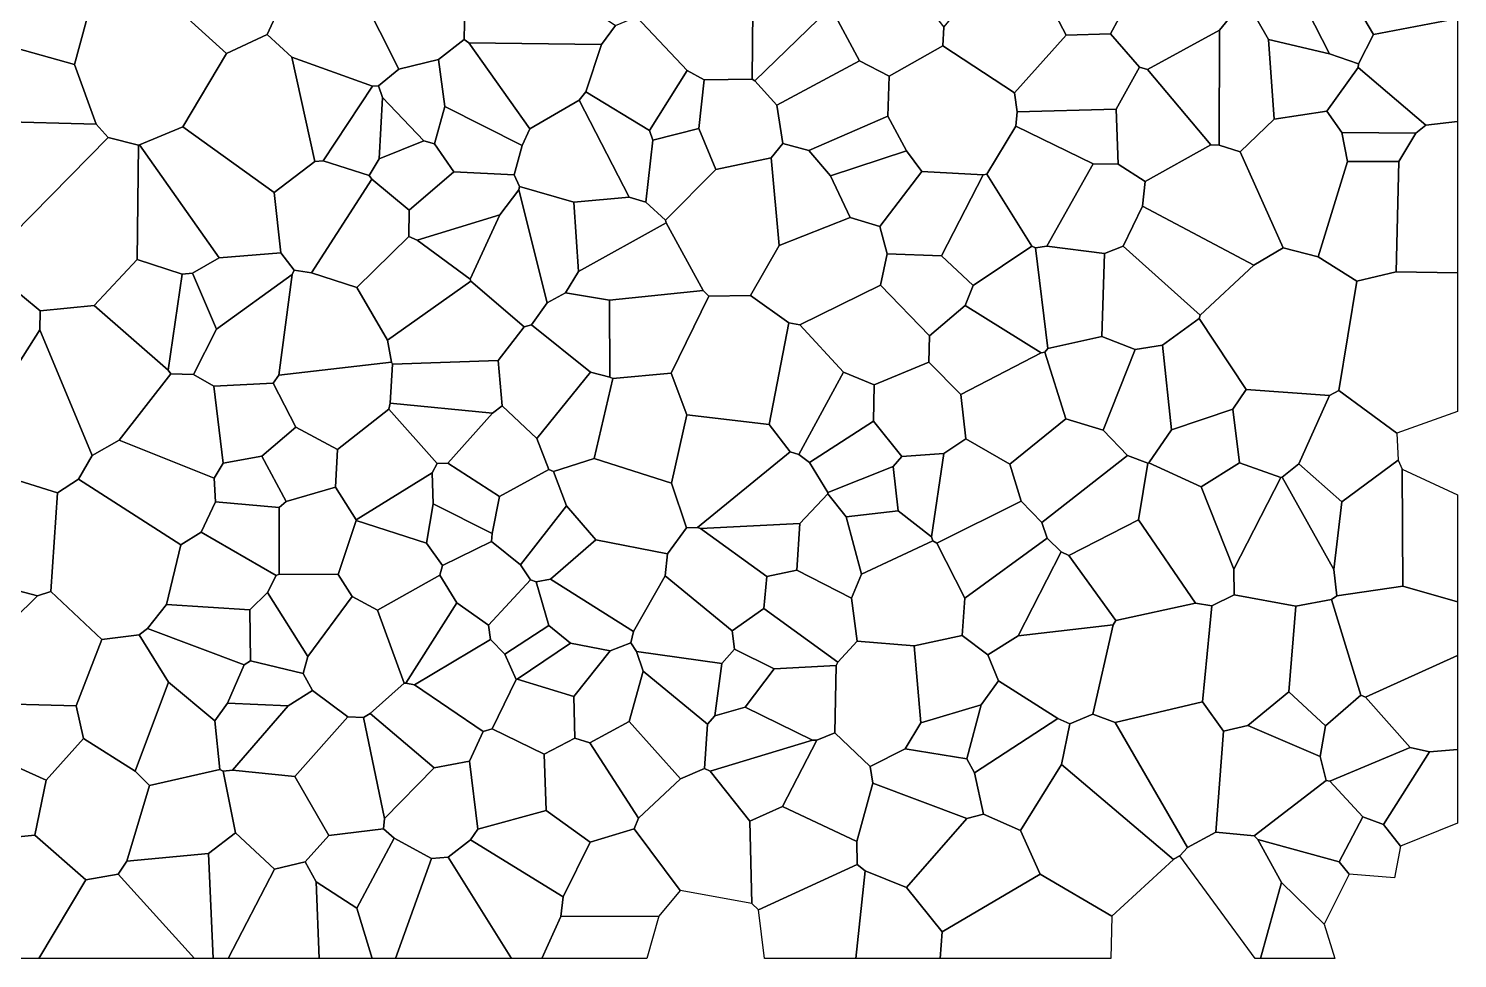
# Model space of a CAD drawing. Header units: metres. Extents: x 0 to 500, y 0 to 500.
# Drawn here: x 257.5 to 500, y 0 to 157.8 of the extents above; entities that cross this region are included whole.
import ezdxf

# ---------------------------------------------------------------- set-up
doc = ezdxf.new("R2010")
doc.units = ezdxf.units.M
doc.layers.add('Ferrite', color=7, linetype='Continuous')
doc.layers.add('Martensite', color=1, linetype='Continuous')

msp = doc.modelspace()

# ---------------------------------------------------------------- linework, layer by layer
at = {"layer": 'Ferrite', "color": 7}
for points in [[(478.04, 169.83), (485.78, 156.8), (483.19, 151.82), (478.29, 153.48), (470.87, 168.07), (478.04, 169.83)], [(380.34, 149.18), (372.18, 149.11), (369.27, 150.65), (360.66, 159.8), (362.99, 163.75), (370.7, 168.73), (372.99, 167.8), (380.41, 161.05), (380.34, 149.18)], [(459.6, 157.54), (463.96, 162.91), (467.94, 155.95), (468.91, 142.44), (463.11, 136.9), (459.55, 138), (459.6, 157.54)], [(291.11, 153.55), (298, 156.77), (302.21, 152.94), (306.07, 135.22), (299.2, 129.95), (283.71, 141.13), (291.11, 153.55)], [(447.01, 131.83), (442.45, 134.81), (442.1, 144.14), (446.06, 151.26), (447.43, 150.85), (458.18, 138.08), (447.01, 131.83)], [(384.5, 144.77), (385.53, 138.31), (383.52, 135.84), (374.17, 133.89), (371.27, 140.82), (372.18, 149.11), (380.34, 149.18), (380.74, 148.94), (384.5, 144.77)], [(328.14, 144.55), (341.29, 137.93), (339.94, 133), (329.67, 133.48), (326.41, 138.26), (328.14, 144.55)], [(268.96, 141.57), (271.02, 139.29), (251.59, 119.59), (252, 142), (268.96, 141.57)], [(393.6, 132.79), (389.92, 137.11), (403.34, 142.94), (406.49, 137.02), (393.6, 132.79)], [(463.11, 136.9), (470.44, 120.6), (465.45, 117.64), (446.53, 127.64), (447.01, 131.83), (458.18, 138.08), (459.55, 138), (463.11, 136.9)], [(447.01, 131.83), (446.53, 127.64), (443.29, 120.84), (440.08, 119.65), (430.32, 120.86), (438.19, 134.84), (442.45, 134.81), (447.01, 131.83)], [(313.25, 113.83), (305.52, 116.35), (315.75, 132.23), (322.09, 126.99), (322.07, 122.49), (313.25, 113.83)], [(323.44, 121.87), (337.48, 126.17), (332.45, 115.25), (323.44, 121.87)], [(412.44, 119.21), (417.82, 114.21), (416.48, 110.79), (410.4, 105.64), (402.12, 114.23), (403.25, 119.57), (412.44, 119.21)], [(443.29, 120.84), (456.36, 109.18), (456.19, 108.58), (449.95, 104.06), (445.29, 103.35), (439.65, 105.52), (440.08, 119.65), (443.29, 120.84)], [(465.45, 117.64), (470.44, 120.6), (476.37, 119.05), (482.95, 114.93), (479.88, 96.4), (478.27, 95.53), (464.15, 96.53), (456.19, 108.58), (456.36, 109.18), (465.45, 117.64)], [(288.93, 97.12), (285.53, 99.08), (289.39, 106.81), (302.25, 116.05), (299.99, 99), (299, 97.64), (288.93, 97.12)], [(372.01, 113.35), (372.94, 112.39), (366.57, 99.33), (356.66, 98.41), (356.17, 98.61), (356.1, 111.69), (372.01, 113.35)], [(341.62, 107.17), (342.85, 107.52), (352.85, 99.5), (343.77, 88.24), (337.86, 93.8), (337.19, 101.44), (341.62, 107.17)], [(336.25, 92.55), (328.64, 84.03), (326.84, 84), (318.68, 93.21), (318.86, 94.24), (336.25, 92.55)], [(463.04, 84.11), (456.52, 80.02), (447.63, 84.11), (451.48, 89.71), (461.9, 93.21), (463.04, 84.11)], [(433.57, 91.56), (439.86, 89.62), (444, 85.32), (429.46, 73.97), (425.98, 77.6), (424.04, 83.87), (433.57, 91.56)], [(300.02, 76.5), (289.22, 77.46), (288.99, 81.48), (290.51, 84.07), (297.12, 85.23), (301.21, 77.55), (300.02, 76.5)], [(346.62, 82.61), (353.48, 84.86), (366.6, 80.64), (369.18, 73.07), (365.97, 68.63), (353.78, 71.03), (348.81, 76.83), (346.62, 82.61)], [(280.93, 60.05), (277.72, 55.97), (276.26, 54.91), (269.93, 54.12), (261.27, 62.26), (262.4, 79.03), (265.98, 81.31), (283.36, 70.19), (280.93, 60.05)], [(411.64, 70.44), (425.98, 77.6), (429.46, 73.97), (430.37, 71.29), (416.4, 61.11), (411.64, 70.44)], [(327.78, 66.66), (325.02, 70.45), (326.17, 77.17), (336.18, 72.11), (336.05, 70.74), (327.78, 66.66)], [(388.39, 73.83), (387.89, 65.89), (382.81, 64.82), (371.53, 72.94), (388.39, 73.83)], [(246.65, 49.35), (237.95, 54.08), (237.41, 55.36), (236.95, 57.95), (248, 64.4), (259.05, 61.55), (246.65, 49.35)], [(500, 60.49), (500, 51.42), (484.38, 44.31), (483.6, 44.67), (478.65, 60.92), (479.52, 61.51), (490.74, 63.17), (500, 60.49)], [(304.9, 51.26), (312.43, 61.43), (316.74, 59.11), (321.25, 46.73), (315.5, 41.57), (314.35, 40.91), (311.67, 41.02), (305.71, 45.45), (304.13, 48.36), (304.9, 51.26)], [(323.03, 46.41), (321.53, 46.73), (330.19, 60.32), (335.54, 56.56), (335.88, 54.13), (323.03, 46.41)], [(281.28, 46.86), (289.11, 40.3), (289.97, 32.06), (278.02, 29.34), (275.6, 31.75), (281.28, 46.86)], [(292.15, 31.97), (290.53, 31.75), (289.97, 32.06), (289.11, 40.3), (291.29, 43.29), (301.57, 42.85), (292.15, 31.97)], [(373.96, 41.18), (379.11, 42.66), (390.57, 37.01), (373.2, 31.76), (372.2, 32.25), (372.71, 39.77), (373.96, 41.18)], [(333.78, 21.95), (332.36, 33.45), (334.69, 38.51), (336.2, 38.98), (345.02, 34.65), (345.34, 25.09), (333.78, 21.95)], [(432.17, 40.72), (434.2, 39.82), (432.83, 32.89), (425.83, 21.71), (419.6, 24.49), (418.02, 31.48), (432.17, 40.72)], [(464.42, 39.55), (476.71, 34.25), (477.72, 30.21), (465.5, 20.79), (459.01, 21.43), (460.32, 38.58), (464.42, 39.55)], [(243.15, 19.41), (240.52, 31.68), (245.88, 36.8), (260.5, 30.27), (258.55, 20.89), (243.15, 19.41)], [(394.37, 38.3), (400.32, 32.58), (400.81, 29.76), (398.09, 19.84), (385.44, 25.76), (391.28, 37.03), (394.37, 38.3)], [(304.45, 16.41), (299.24, 15.12), (292.65, 21.32), (290.53, 31.75), (292.15, 31.97), (302.69, 30.85), (308.49, 20.88), (304.45, 16.41)], [(373.2, 31.76), (379.94, 23.3), (380.25, 9.3), (368.1, 11.52), (360.26, 22.01), (361.03, 23.78), (368.13, 30.5), (372.2, 32.25), (373.2, 31.76)], [(483.94, 24), (479.94, 16.38), (466.15, 20.19), (465.5, 20.79), (477.72, 30.21), (478.34, 30.06), (483.94, 24)], [(368.1, 11.52), (364.5, 7.15), (347.82, 7.13), (348.23, 10.45), (352.84, 19.72), (360.26, 22.01), (368.1, 11.52)], [(288.05, 17.78), (288.82, 0), (285.66, 0), (272.73, 14.27), (274.2, 16.49), (288.05, 17.78)], [(325.89, 16.96), (328.7, 17.17), (339.49, 0), (319.81, 0), (325.89, 16.96)]]:
    msp.add_lwpolyline(points, close=True, dxfattribs=at)
at = {"layer": 'Martensite', "color": 1}
for points in [[(433.58, 156.7), (430.07, 163.41), (429.96, 164.13), (439.77, 179.95), (439.77, 179.95), (444.23, 174.27), (442.56, 159.51), (441.13, 156.9), (433.58, 156.7)], [(487.04, 176.14), (500, 164.06), (500, 159.5), (485.78, 156.8), (478.04, 169.83), (478.74, 170.73), (487.04, 176.14)], [(300.12, 161.32), (298, 156.77), (291.11, 153.55), (284, 160), (283.16, 165.74), (289.45, 174.52), (298.77, 169.46), (298.83, 169.38), (300.12, 161.32)], [(246.14, 163.16), (262.65, 169.35), (266.43, 169.11), (268.37, 162.98), (265.32, 151.7), (254.01, 154.85), (246.25, 162.68), (246.14, 163.16)], [(331.56, 161.62), (331.41, 155.96), (327.11, 152.52), (320.36, 150.9), (313.88, 163.72), (326.31, 168.05), (329.88, 165.36), (331.56, 161.62)], [(478.29, 153.48), (467.94, 155.95), (463.96, 162.91), (464.05, 164.57), (470.54, 168), (470.87, 168.07), (478.29, 153.48)], [(347.36, 164.98), (357.1, 158.33), (354.77, 155.07), (332.25, 155.36), (331.41, 155.96), (331.56, 161.62), (347.36, 164.98)], [(447.43, 150.85), (446.06, 151.26), (441.13, 156.9), (442.56, 159.51), (461.85, 166.08), (464.05, 164.57), (463.96, 162.91), (459.6, 157.54), (447.43, 150.85)], [(265.32, 151.7), (268.37, 162.98), (284, 160), (291.11, 153.55), (283.71, 141.13), (276.36, 138.07), (276.16, 138.02), (271.02, 139.29), (268.96, 141.57), (265.32, 151.7)], [(313.88, 163.72), (320.36, 150.9), (316.9, 148.08), (315.87, 148.03), (302.21, 152.94), (298, 156.77), (300.12, 161.32), (311.97, 164.06), (313.88, 163.72)], [(391.72, 163.19), (393.34, 161.1), (380.74, 148.94), (380.34, 149.18), (380.41, 161.05), (391.72, 163.19)], [(411.39, 159.88), (412.85, 158.04), (412.69, 154.84), (403.55, 149.69), (398.51, 152.29), (394.04, 160.62), (398.03, 162.7), (403.07, 164.54), (411.39, 159.88)], [(424.86, 146.89), (412.69, 154.84), (412.85, 158.04), (415.27, 160.94), (430.07, 163.41), (433.58, 156.7), (424.86, 146.89)], [(393.34, 161.1), (394.04, 160.62), (398.51, 152.29), (384.5, 144.77), (380.74, 148.94), (393.34, 161.1)], [(352.09, 147.08), (354.77, 155.07), (357.1, 158.33), (360.66, 159.8), (369.27, 150.65), (362.88, 140.52), (352.09, 147.08)], [(494.62, 141.42), (483.15, 151.19), (483.19, 151.82), (485.78, 156.8), (500, 159.5), (500, 142.05), (494.62, 141.42)], [(327.11, 152.52), (331.41, 155.96), (332.25, 155.36), (342.57, 140.8), (341.29, 137.93), (328.14, 144.55), (327.11, 152.52)], [(332.25, 155.36), (354.77, 155.07), (352.09, 147.08), (350.98, 145.67), (342.57, 140.8), (332.25, 155.36)], [(446.06, 151.26), (442.1, 144.14), (425.27, 143.67), (424.86, 146.89), (433.58, 156.7), (441.13, 156.9), (446.06, 151.26)], [(458.18, 138.08), (447.43, 150.85), (459.6, 157.54), (459.55, 138), (458.18, 138.08)], [(478.29, 153.48), (483.19, 151.82), (483.15, 151.19), (477.83, 143.75), (468.91, 142.44), (467.94, 155.95), (478.29, 153.48)], [(254.01, 154.85), (265.32, 151.7), (268.96, 141.57), (252, 142), (248.52, 143.44), (254.01, 154.85)], [(306.07, 135.22), (302.21, 152.94), (315.87, 148.03), (307.52, 135.37), (306.07, 135.22)], [(425.08, 141.22), (420.15, 133.08), (419.52, 132.98), (409.1, 133.52), (406.49, 137.02), (403.34, 142.94), (403.55, 149.69), (412.69, 154.84), (424.86, 146.89), (425.27, 143.67), (425.08, 141.22)], [(324.6, 138.75), (317.59, 146.07), (316.9, 148.08), (320.36, 150.9), (327.11, 152.52), (328.14, 144.55), (326.41, 138.26), (324.6, 138.75)], [(369.27, 150.65), (372.18, 149.11), (371.27, 140.82), (363.45, 138.83), (362.88, 140.52), (369.27, 150.65)], [(398.51, 152.29), (403.55, 149.69), (403.34, 142.94), (389.92, 137.11), (385.53, 138.31), (384.5, 144.77), (398.51, 152.29)], [(480.38, 140.15), (477.83, 143.75), (483.15, 151.19), (494.62, 141.42), (492.97, 140.05), (480.38, 140.15)], [(307.52, 135.37), (315.87, 148.03), (316.9, 148.08), (317.59, 146.07), (316.99, 135.66), (315.34, 132.88), (307.52, 135.37)], [(316.99, 135.66), (317.59, 146.07), (324.6, 138.75), (316.99, 135.66)], [(341.29, 137.93), (342.57, 140.8), (350.98, 145.67), (359.44, 129.21), (350.05, 128.31), (340.85, 131.02), (339.94, 133), (341.29, 137.93)], [(363.45, 138.83), (362.26, 128.35), (359.44, 129.21), (350.98, 145.67), (352.09, 147.08), (362.88, 140.52), (363.45, 138.83)], [(442.1, 144.14), (442.45, 134.81), (438.19, 134.84), (425.08, 141.22), (425.27, 143.67), (442.1, 144.14)], [(468.91, 142.44), (477.83, 143.75), (480.38, 140.15), (481.37, 135.25), (476.37, 119.05), (470.44, 120.6), (463.11, 136.9), (468.91, 142.44)], [(283.71, 141.13), (299.2, 129.95), (300.32, 119.76), (289.85, 118.86), (276.36, 138.07), (283.71, 141.13)], [(371.27, 140.82), (374.17, 133.89), (365.63, 125.28), (362.26, 128.35), (363.45, 138.83), (371.27, 140.82)], [(438.19, 134.84), (430.32, 120.86), (428.41, 120.57), (427.78, 120.86), (420.15, 133.08), (425.08, 141.22), (438.19, 134.84)], [(489.61, 116.52), (490.05, 135.25), (492.97, 140.05), (494.62, 141.42), (500, 142.05), (500, 116.36), (489.61, 116.52)], [(251.59, 119.59), (271.02, 139.29), (276.16, 138.02), (275.93, 118.6), (268.64, 110.78), (259.46, 109.92), (250.44, 117.37), (250.41, 118.01), (251.59, 119.59)], [(329.67, 133.48), (322.09, 126.99), (315.75, 132.23), (315.34, 132.88), (316.99, 135.66), (324.6, 138.75), (326.41, 138.26), (329.67, 133.48)], [(396.92, 125.75), (384.88, 120.97), (383.52, 135.84), (385.53, 138.31), (389.92, 137.11), (393.6, 132.79), (396.92, 125.75)], [(490.05, 135.25), (481.37, 135.25), (480.38, 140.15), (492.97, 140.05), (490.05, 135.25)], [(283.59, 116.09), (275.93, 118.6), (276.16, 138.02), (276.36, 138.07), (289.85, 118.86), (285.33, 116.27), (283.59, 116.09)], [(374.17, 133.89), (383.52, 135.84), (384.88, 120.97), (380.02, 112.51), (372.94, 112.39), (372.01, 113.35), (365.74, 124.85), (365.63, 125.28), (374.17, 133.89)], [(402, 124.18), (396.92, 125.75), (393.6, 132.79), (406.49, 137.02), (409.1, 133.52), (402, 124.18)], [(300.32, 119.76), (299.2, 129.95), (306.07, 135.22), (307.52, 135.37), (315.34, 132.88), (315.75, 132.23), (305.52, 116.35), (302.6, 116.78), (300.32, 119.76)], [(339.94, 133), (340.85, 131.02), (340.71, 130.45), (337.48, 126.17), (323.44, 121.87), (322.07, 122.49), (322.09, 126.99), (329.67, 133.48), (339.94, 133)], [(402, 124.18), (409.1, 133.52), (419.52, 132.98), (412.44, 119.21), (403.25, 119.57), (402, 124.18)], [(489.61, 116.52), (482.95, 114.93), (476.37, 119.05), (481.37, 135.25), (490.05, 135.25), (489.61, 116.52)], [(350.05, 128.31), (350.83, 116.56), (348.65, 112.92), (345.54, 111.27), (340.71, 130.45), (340.85, 131.02), (350.05, 128.31)], [(419.52, 132.98), (420.15, 133.08), (427.78, 120.86), (417.82, 114.21), (412.44, 119.21), (419.52, 132.98)], [(332.45, 115.25), (337.48, 126.17), (340.71, 130.45), (345.54, 111.27), (342.85, 107.52), (341.62, 107.17), (332.56, 114.93), (332.45, 115.25)], [(359.44, 129.21), (362.26, 128.35), (365.63, 125.28), (365.74, 124.85), (350.83, 116.56), (350.05, 128.31), (359.44, 129.21)], [(446.53, 127.64), (465.45, 117.64), (456.36, 109.18), (443.29, 120.84), (446.53, 127.64)], [(372.01, 113.35), (356.1, 111.69), (348.65, 112.92), (350.83, 116.56), (365.74, 124.85), (372.01, 113.35)], [(402.12, 114.23), (388.38, 107.49), (386.55, 107.83), (380.02, 112.51), (384.88, 120.97), (396.92, 125.75), (402, 124.18), (403.25, 119.57), (402.12, 114.23)], [(318.42, 104.9), (313.25, 113.83), (322.07, 122.49), (323.44, 121.87), (332.45, 115.25), (332.56, 114.93), (318.42, 104.9)], [(285.33, 116.27), (289.85, 118.86), (300.32, 119.76), (302.6, 116.78), (302.25, 116.05), (289.39, 106.81), (285.33, 116.27)], [(427.78, 120.86), (428.41, 120.57), (430.47, 103.49), (429.97, 102.86), (429.34, 102.77), (416.48, 110.79), (417.82, 114.21), (427.78, 120.86)], [(439.65, 105.52), (430.47, 103.49), (428.41, 120.57), (430.32, 120.86), (440.08, 119.65), (439.65, 105.52)], [(243.29, 112.12), (250.44, 117.37), (259.46, 109.92), (259.45, 106.66), (249.15, 90.47), (242.09, 109.79), (242.32, 110.5), (243.29, 112.12)], [(268.64, 110.78), (275.93, 118.6), (283.59, 116.09), (281.21, 99.8), (268.64, 110.78)], [(302.25, 116.05), (302.6, 116.78), (305.52, 116.35), (313.25, 113.83), (318.42, 104.9), (319.1, 101.17), (299.99, 99), (302.25, 116.05)], [(489.72, 89.15), (479.88, 96.4), (482.95, 114.93), (489.61, 116.52), (500, 116.36), (500, 92.83), (489.72, 89.15)], [(281.21, 99.8), (283.59, 116.09), (285.33, 116.27), (289.39, 106.81), (285.53, 99.08), (281.63, 99.21), (281.21, 99.8)], [(319.1, 101.17), (318.42, 104.9), (332.56, 114.93), (341.62, 107.17), (337.19, 101.44), (319.3, 100.83), (319.1, 101.17)], [(410.4, 105.64), (410.29, 101.21), (401.02, 97.32), (395.83, 99.49), (388.38, 107.49), (402.12, 114.23), (410.4, 105.64)], [(348.65, 112.92), (356.1, 111.69), (356.17, 98.61), (352.85, 99.5), (342.85, 107.52), (345.54, 111.27), (348.65, 112.92)], [(383.19, 90.62), (369.23, 92.26), (366.57, 99.33), (372.94, 112.39), (380.02, 112.51), (386.55, 107.83), (383.19, 90.62)], [(272.9, 87.96), (268.32, 85.32), (259.45, 106.66), (259.46, 109.92), (268.64, 110.78), (281.21, 99.8), (281.63, 99.21), (272.9, 87.96)], [(416.48, 110.79), (429.34, 102.77), (415.7, 95.72), (410.29, 101.21), (410.4, 105.64), (416.48, 110.79)], [(386.76, 85.95), (383.19, 90.62), (386.55, 107.83), (388.38, 107.49), (395.83, 99.49), (388.21, 85.51), (386.76, 85.95)], [(461.9, 93.21), (451.48, 89.71), (449.95, 104.06), (456.19, 108.58), (464.15, 96.53), (461.9, 93.21)], [(262.4, 79.03), (247.36, 83.68), (249.15, 90.47), (259.45, 106.66), (268.32, 85.32), (265.98, 81.31), (262.4, 79.03)], [(430.47, 103.49), (439.65, 105.52), (445.29, 103.35), (439.86, 89.62), (433.57, 91.56), (429.97, 102.86), (430.47, 103.49)], [(429.97, 102.86), (433.57, 91.56), (424.04, 83.87), (416.6, 88.19), (415.7, 95.72), (429.34, 102.77), (429.97, 102.86)], [(447.63, 84.11), (447.45, 84.06), (444, 85.32), (439.86, 89.62), (445.29, 103.35), (449.95, 104.06), (451.48, 89.71), (447.63, 84.11)], [(318.68, 93.21), (309.94, 86.39), (302.86, 90.17), (299, 97.64), (299.99, 99), (319.1, 101.17), (319.3, 100.83), (318.86, 94.24), (318.68, 93.21)], [(319.3, 100.83), (337.19, 101.44), (337.86, 93.8), (336.25, 92.55), (318.86, 94.24), (319.3, 100.83)], [(343.77, 88.24), (352.85, 99.5), (356.17, 98.61), (356.66, 98.41), (353.48, 84.86), (346.62, 82.61), (345.8, 82.95), (343.77, 88.24)], [(388.21, 85.51), (395.83, 99.49), (401.02, 97.32), (400.9, 91.19), (390.06, 84.17), (388.21, 85.51)], [(400.9, 91.19), (401.02, 97.32), (410.29, 101.21), (415.7, 95.72), (416.6, 88.19), (412.85, 85.66), (405.7, 85.19), (400.9, 91.19)], [(285.53, 99.08), (288.93, 97.12), (290.51, 84.07), (288.99, 81.48), (272.9, 87.96), (281.63, 99.21), (285.53, 99.08)], [(302.86, 90.17), (297.12, 85.23), (290.51, 84.07), (288.93, 97.12), (299, 97.64), (302.86, 90.17)], [(356.66, 98.41), (366.57, 99.33), (369.23, 92.26), (366.6, 80.64), (353.48, 84.86), (356.66, 98.41)], [(470.01, 81.59), (463.04, 84.11), (461.9, 93.21), (464.15, 96.53), (478.27, 95.53), (473.09, 83.93), (470.24, 81.67), (470.01, 81.59)], [(478.27, 95.53), (479.88, 96.4), (489.72, 89.15), (489.93, 84.56), (480.37, 77.46), (473.09, 83.93), (478.27, 95.53)], [(326.84, 84), (326.01, 82.38), (313.1, 74.44), (309.63, 79.99), (309.94, 86.39), (318.68, 93.21), (326.84, 84)], [(336.25, 92.55), (337.86, 93.8), (343.77, 88.24), (345.8, 82.95), (337.46, 78.38), (328.64, 84.03), (336.25, 92.55)], [(369.18, 73.07), (366.6, 80.64), (369.23, 92.26), (383.19, 90.62), (386.76, 85.95), (371.06, 73.13), (369.18, 73.07)], [(309.94, 86.39), (309.63, 79.99), (301.21, 77.55), (297.12, 85.23), (302.86, 90.17), (309.94, 86.39)], [(390.06, 84.17), (400.9, 91.19), (405.7, 85.19), (404.24, 83.45), (393.14, 79.04), (390.06, 84.17)], [(265.98, 81.31), (268.32, 85.32), (272.9, 87.96), (288.99, 81.48), (289.22, 77.46), (286.81, 72.32), (283.36, 70.19), (265.98, 81.31)], [(410.72, 71.52), (412.85, 85.66), (416.6, 88.19), (424.04, 83.87), (425.98, 77.6), (411.64, 70.44), (410.96, 70.85), (410.72, 71.52)], [(371.06, 73.13), (386.76, 85.95), (388.21, 85.51), (390.06, 84.17), (393.14, 79.04), (393.15, 78.86), (388.39, 73.83), (371.53, 72.94), (371.06, 73.13)], [(404.24, 83.45), (405.7, 85.19), (412.85, 85.66), (410.72, 71.52), (405.09, 75.94), (404.24, 83.45)], [(429.46, 73.97), (444, 85.32), (447.45, 84.06), (445.85, 74.43), (434.06, 68.35), (432.73, 69), (430.37, 71.29), (429.46, 73.97)], [(259.05, 61.55), (248, 64.4), (243, 74.46), (243.61, 82.13), (245.42, 83.26), (247.36, 83.68), (262.4, 79.03), (261.27, 62.26), (259.05, 61.55)], [(337.46, 78.38), (336.18, 72.11), (326.17, 77.17), (326.01, 82.38), (326.84, 84), (328.64, 84.03), (337.46, 78.38)], [(336.05, 70.74), (336.18, 72.11), (337.46, 78.38), (345.8, 82.95), (346.62, 82.61), (348.81, 76.83), (341.02, 66.77), (336.05, 70.74)], [(393.15, 78.86), (393.14, 79.04), (404.24, 83.45), (405.09, 75.94), (396.26, 74.94), (393.15, 78.86)], [(447.45, 84.06), (447.63, 84.11), (456.52, 80.02), (462.05, 66.04), (462.14, 61.71), (458.31, 59.81), (455.54, 60.27), (445.85, 74.43), (447.45, 84.06)], [(462.05, 66.04), (456.52, 80.02), (463.04, 84.11), (470.01, 81.59), (462.05, 66.04)], [(473.09, 83.93), (480.37, 77.46), (479.05, 65.99), (470.24, 81.67), (473.09, 83.93)], [(480.37, 77.46), (489.93, 84.56), (490.64, 83.05), (490.74, 63.17), (479.52, 61.51), (479.05, 65.99), (480.37, 77.46)], [(500, 78.69), (500, 60.49), (490.74, 63.17), (490.64, 83.05), (500, 78.69)], [(313.12, 74.32), (313.1, 74.44), (326.01, 82.38), (326.17, 77.17), (325.02, 70.45), (313.12, 74.32)], [(479.05, 65.99), (479.52, 61.51), (478.65, 60.92), (472.6, 59.78), (462.14, 61.71), (462.05, 66.04), (470.01, 81.59), (470.24, 81.67), (479.05, 65.99)], [(309.63, 79.99), (313.1, 74.44), (313.12, 74.32), (310.07, 65.15), (300.05, 65.23), (300.02, 76.5), (301.21, 77.55), (309.63, 79.99)], [(388.39, 73.83), (393.15, 78.86), (396.26, 74.94), (398.89, 65.19), (397.16, 61.16), (387.89, 65.89), (388.39, 73.83)], [(289.22, 77.46), (300.02, 76.5), (300.05, 65.23), (299.53, 64.98), (286.81, 72.32), (289.22, 77.46)], [(343.63, 63.91), (342.67, 64.24), (341.02, 66.77), (348.81, 76.83), (353.78, 71.03), (346.08, 64.34), (343.63, 63.91)], [(396.26, 74.94), (405.09, 75.94), (410.72, 71.52), (410.96, 70.85), (398.89, 65.19), (396.26, 74.94)], [(312.43, 61.43), (310.07, 65.15), (313.12, 74.32), (325.02, 70.45), (327.78, 66.66), (327.3, 65.05), (316.74, 59.11), (312.43, 61.43)], [(365.55, 64.92), (365.97, 68.63), (369.18, 73.07), (371.06, 73.13), (371.53, 72.94), (382.81, 64.82), (382.31, 59.37), (376.92, 55.59), (365.55, 64.92)], [(434.06, 68.35), (445.85, 74.43), (455.54, 60.27), (442.05, 57.35), (434.06, 68.35)], [(286.81, 72.32), (299.53, 64.98), (298.07, 62.08), (295.05, 59.13), (280.93, 60.05), (283.36, 70.19), (286.81, 72.32)], [(342.67, 64.24), (335.54, 56.56), (330.19, 60.32), (327.3, 65.05), (327.78, 66.66), (336.05, 70.74), (341.02, 66.77), (342.67, 64.24)], [(360.15, 55.45), (346.08, 64.34), (353.78, 71.03), (365.97, 68.63), (365.55, 64.92), (360.15, 55.45)], [(398.89, 65.19), (410.96, 70.85), (411.64, 70.44), (416.4, 61.11), (415.97, 54.81), (407.81, 53.02), (398.12, 53.85), (397.16, 61.16), (398.89, 65.19)], [(430.37, 71.29), (432.73, 69), (425.46, 54.75), (420.32, 51.5), (415.97, 54.81), (416.4, 61.11), (430.37, 71.29)], [(432.73, 69), (434.06, 68.35), (442.05, 57.35), (441.58, 56.63), (425.46, 54.75), (432.73, 69)], [(387.89, 65.89), (397.16, 61.16), (398.12, 53.85), (394.85, 50.3), (382.31, 59.37), (382.81, 64.82), (387.89, 65.89)], [(299.53, 64.98), (300.05, 65.23), (310.07, 65.15), (312.43, 61.43), (304.9, 51.26), (298.07, 62.08), (299.53, 64.98)], [(327.3, 65.05), (330.19, 60.32), (321.53, 46.73), (321.25, 46.73), (316.74, 59.11), (327.3, 65.05)], [(345.81, 56.49), (338.36, 51.63), (335.88, 54.13), (335.54, 56.56), (342.67, 64.24), (343.63, 63.91), (345.81, 56.49)], [(359.71, 53.56), (356.22, 52.22), (349.48, 53.51), (345.81, 56.49), (343.63, 63.91), (346.08, 64.34), (360.15, 55.45), (359.71, 53.56)], [(360.66, 52.09), (359.71, 53.56), (360.15, 55.45), (365.55, 64.92), (376.92, 55.59), (377.34, 52.49), (375.16, 50.07), (360.66, 52.09)], [(269.93, 54.12), (265.59, 42.88), (248.61, 43.3), (246.65, 49.35), (259.05, 61.55), (261.27, 62.26), (269.93, 54.12)], [(304.9, 51.26), (304.13, 48.36), (295.15, 50.48), (295.05, 59.13), (298.07, 62.08), (304.9, 51.26)], [(456.76, 43.55), (458.31, 59.81), (462.14, 61.71), (472.6, 59.78), (471.41, 45.25), (464.42, 39.55), (460.32, 38.58), (456.76, 43.55)], [(472.6, 59.78), (478.65, 60.92), (483.6, 44.67), (477.61, 39.47), (471.41, 45.25), (472.6, 59.78)], [(295.05, 59.13), (295.15, 50.48), (294.08, 49.8), (277.72, 55.97), (280.93, 60.05), (295.05, 59.13)], [(376.92, 55.59), (382.31, 59.37), (394.85, 50.3), (394.55, 49.71), (384.07, 49.16), (377.34, 52.49), (376.92, 55.59)], [(438.11, 41.47), (441.58, 56.63), (442.05, 57.35), (455.54, 60.27), (458.31, 59.81), (456.76, 43.55), (441.91, 40.05), (438.11, 41.47)], [(294.08, 49.8), (291.29, 43.29), (289.11, 40.3), (281.28, 46.86), (276.26, 54.91), (277.72, 55.97), (294.08, 49.8)], [(349.48, 53.51), (340.43, 47.37), (340.29, 47.36), (338.36, 51.63), (345.81, 56.49), (349.48, 53.51)], [(422.1, 47.09), (420.32, 51.5), (425.46, 54.75), (441.58, 56.63), (438.11, 41.47), (434.2, 39.82), (432.17, 40.72), (422.1, 47.09)], [(276.26, 54.91), (281.28, 46.86), (275.6, 31.75), (266.85, 37.31), (265.59, 42.88), (269.93, 54.12), (276.26, 54.91)], [(334.69, 38.51), (323.03, 46.41), (335.88, 54.13), (338.36, 51.63), (340.29, 47.36), (336.2, 38.98), (334.69, 38.51)], [(356.22, 52.22), (350.04, 44.43), (340.43, 47.37), (349.48, 53.51), (356.22, 52.22)], [(360.66, 52.09), (361.79, 48.76), (359.43, 40.21), (352.77, 36.61), (350.23, 37.39), (350.04, 44.43), (356.22, 52.22), (359.71, 53.56), (360.66, 52.09)], [(394.55, 49.71), (394.85, 50.3), (398.12, 53.85), (407.81, 53.02), (408.95, 39.98), (406.27, 35.59), (400.32, 32.58), (394.37, 38.3), (394.55, 49.71)], [(407.81, 53.02), (415.97, 54.81), (420.32, 51.5), (422.1, 47.09), (419.18, 43.04), (408.95, 39.98), (407.81, 53.02)], [(373.96, 41.18), (372.71, 39.77), (361.79, 48.76), (360.66, 52.09), (375.16, 50.07), (373.96, 41.18)], [(377.34, 52.49), (384.07, 49.16), (379.11, 42.66), (373.96, 41.18), (375.16, 50.07), (377.34, 52.49)], [(495.24, 35.07), (491.96, 35.77), (484.38, 44.31), (500, 51.42), (500, 35.45), (495.24, 35.07)], [(305.71, 45.45), (301.57, 42.85), (291.29, 43.29), (294.08, 49.8), (295.15, 50.48), (304.13, 48.36), (305.71, 45.45)], [(372.71, 39.77), (372.2, 32.25), (368.13, 30.5), (359.43, 40.21), (361.79, 48.76), (372.71, 39.77)], [(384.07, 49.16), (394.55, 49.71), (394.37, 38.3), (391.28, 37.03), (390.57, 37.01), (379.11, 42.66), (384.07, 49.16)], [(321.53, 46.73), (323.03, 46.41), (334.69, 38.51), (332.36, 33.45), (326.36, 32.36), (315.5, 41.57), (321.25, 46.73), (321.53, 46.73)], [(350.23, 37.39), (345.02, 34.65), (336.2, 38.98), (340.29, 47.36), (340.43, 47.37), (350.04, 44.43), (350.23, 37.39)], [(419.18, 43.04), (422.1, 47.09), (432.17, 40.72), (418.02, 31.48), (416.74, 33.86), (419.18, 43.04)], [(311.67, 41.02), (302.69, 30.85), (292.15, 31.97), (301.57, 42.85), (305.71, 45.45), (311.67, 41.02)], [(471.41, 45.25), (477.61, 39.47), (476.71, 34.25), (464.42, 39.55), (471.41, 45.25)], [(491.96, 35.77), (478.34, 30.06), (477.72, 30.21), (476.71, 34.25), (477.61, 39.47), (483.6, 44.67), (484.38, 44.31), (491.96, 35.77)], [(266.85, 37.31), (260.5, 30.27), (245.88, 36.8), (248.61, 43.3), (265.59, 42.88), (266.85, 37.31)], [(315.5, 41.57), (326.36, 32.36), (317.94, 23.77), (314.35, 40.91), (315.5, 41.57)], [(408.95, 39.98), (419.18, 43.04), (416.74, 33.86), (406.27, 35.59), (408.95, 39.98)], [(432.83, 32.89), (434.2, 39.82), (438.11, 41.47), (441.91, 40.05), (454.22, 18.85), (452.9, 17.41), (451.84, 16.76), (432.83, 32.89)], [(456.76, 43.55), (460.32, 38.58), (459.01, 21.43), (454.22, 18.85), (441.91, 40.05), (456.76, 43.55)], [(317.94, 23.77), (317.76, 22), (308.49, 20.88), (302.69, 30.85), (311.67, 41.02), (314.35, 40.91), (317.94, 23.77)], [(368.13, 30.5), (361.03, 23.78), (352.77, 36.61), (359.43, 40.21), (368.13, 30.5)], [(272.73, 14.27), (267.22, 13.34), (258.55, 20.89), (260.5, 30.27), (266.85, 37.31), (275.6, 31.75), (278.02, 29.34), (274.2, 16.49), (272.73, 14.27)], [(361.03, 23.78), (360.26, 22.01), (352.84, 19.72), (345.34, 25.09), (345.02, 34.65), (350.23, 37.39), (352.77, 36.61), (361.03, 23.78)], [(391.28, 37.03), (385.44, 25.76), (379.94, 23.3), (373.2, 31.76), (390.57, 37.01), (391.28, 37.03)], [(406.27, 35.59), (416.74, 33.86), (418.02, 31.48), (419.6, 24.49), (416.77, 23.76), (400.81, 29.76), (400.32, 32.58), (406.27, 35.59)], [(487.44, 22.74), (483.94, 24), (478.34, 30.06), (491.96, 35.77), (495.24, 35.07), (487.44, 22.74)], [(490.36, 19.04), (487.44, 22.74), (495.24, 35.07), (500, 35.45), (500, 22.94), (490.36, 19.04)], [(278.02, 29.34), (289.97, 32.06), (290.53, 31.75), (292.65, 21.32), (288.05, 17.78), (274.2, 16.49), (278.02, 29.34)], [(317.94, 23.77), (326.36, 32.36), (332.36, 33.45), (333.78, 21.95), (332.5, 20.1), (328.7, 17.17), (325.89, 16.96), (319.57, 20.38), (317.76, 22), (317.94, 23.77)], [(441.33, 7.15), (429.2, 14.28), (425.83, 21.71), (432.83, 32.89), (451.84, 16.76), (441.33, 7.15)], [(416.77, 23.76), (406.5, 12.04), (399.5, 14.89), (398.13, 15.91), (398.09, 19.84), (400.81, 29.76), (416.77, 23.76)], [(352.84, 19.72), (348.23, 10.45), (332.5, 20.1), (333.78, 21.95), (345.34, 25.09), (352.84, 19.72)], [(398.09, 19.84), (398.13, 15.91), (381.41, 8.24), (380.25, 9.3), (379.94, 23.3), (385.44, 25.76), (398.09, 19.84)], [(416.77, 23.76), (419.6, 24.49), (425.83, 21.71), (429.2, 14.28), (412.55, 4.5), (406.5, 12.04), (416.77, 23.76)], [(304.45, 16.41), (308.49, 20.88), (317.76, 22), (319.57, 20.38), (313.21, 8.51), (306.3, 13.01), (304.45, 16.41)], [(490.36, 19.04), (489.34, 13.66), (481.63, 14.32), (479.94, 16.38), (483.94, 24), (487.44, 22.74), (490.36, 19.04)], [(259.24, 0), (243.47, 0), (242.08, 17.24), (242.19, 17.68), (243.15, 19.41), (258.55, 20.89), (267.22, 13.34), (259.24, 0)], [(288.05, 17.78), (292.65, 21.32), (299.24, 15.12), (291.38, 0), (288.82, 0), (288.05, 17.78)], [(313.21, 8.51), (319.57, 20.38), (325.89, 16.96), (319.81, 0), (315.81, 0), (313.21, 8.51)], [(344.63, 0), (339.49, 0), (328.7, 17.17), (332.5, 20.1), (348.23, 10.45), (347.82, 7.13), (344.63, 0)], [(459.01, 21.43), (465.5, 20.79), (466.15, 20.19), (470.16, 12.87), (466.56, 0), (465.65, 0), (452.9, 17.41), (454.22, 18.85), (459.01, 21.43)], [(466.15, 20.19), (479.94, 16.38), (481.63, 14.32), (477.4, 5.81), (470.16, 12.87), (466.15, 20.19)], [(299.24, 15.12), (304.45, 16.41), (306.3, 13.01), (306.81, 0), (291.38, 0), (299.24, 15.12)], [(381.41, 8.24), (398.13, 15.91), (399.5, 14.89), (397.92, 0), (382.42, 0), (381.41, 8.24)], [(399.5, 14.89), (406.5, 12.04), (412.55, 4.5), (412.24, 0), (397.92, 0), (399.5, 14.89)], [(285.66, 0), (259.24, 0), (267.22, 13.34), (272.73, 14.27), (285.66, 0)], [(306.3, 13.01), (313.21, 8.51), (315.81, 0), (306.81, 0), (306.3, 13.01)], [(441.19, 0), (412.24, 0), (412.55, 4.5), (429.2, 14.28), (441.33, 7.15), (441.19, 0)], [(470.16, 12.87), (477.4, 5.81), (479.21, 0), (466.56, 0), (470.16, 12.87)], [(362.42, 0), (344.63, 0), (347.82, 7.13), (364.5, 7.15), (362.42, 0)]]:
    msp.add_lwpolyline(points, close=True, dxfattribs=at)

doc.saveas('drawing.dxf')
